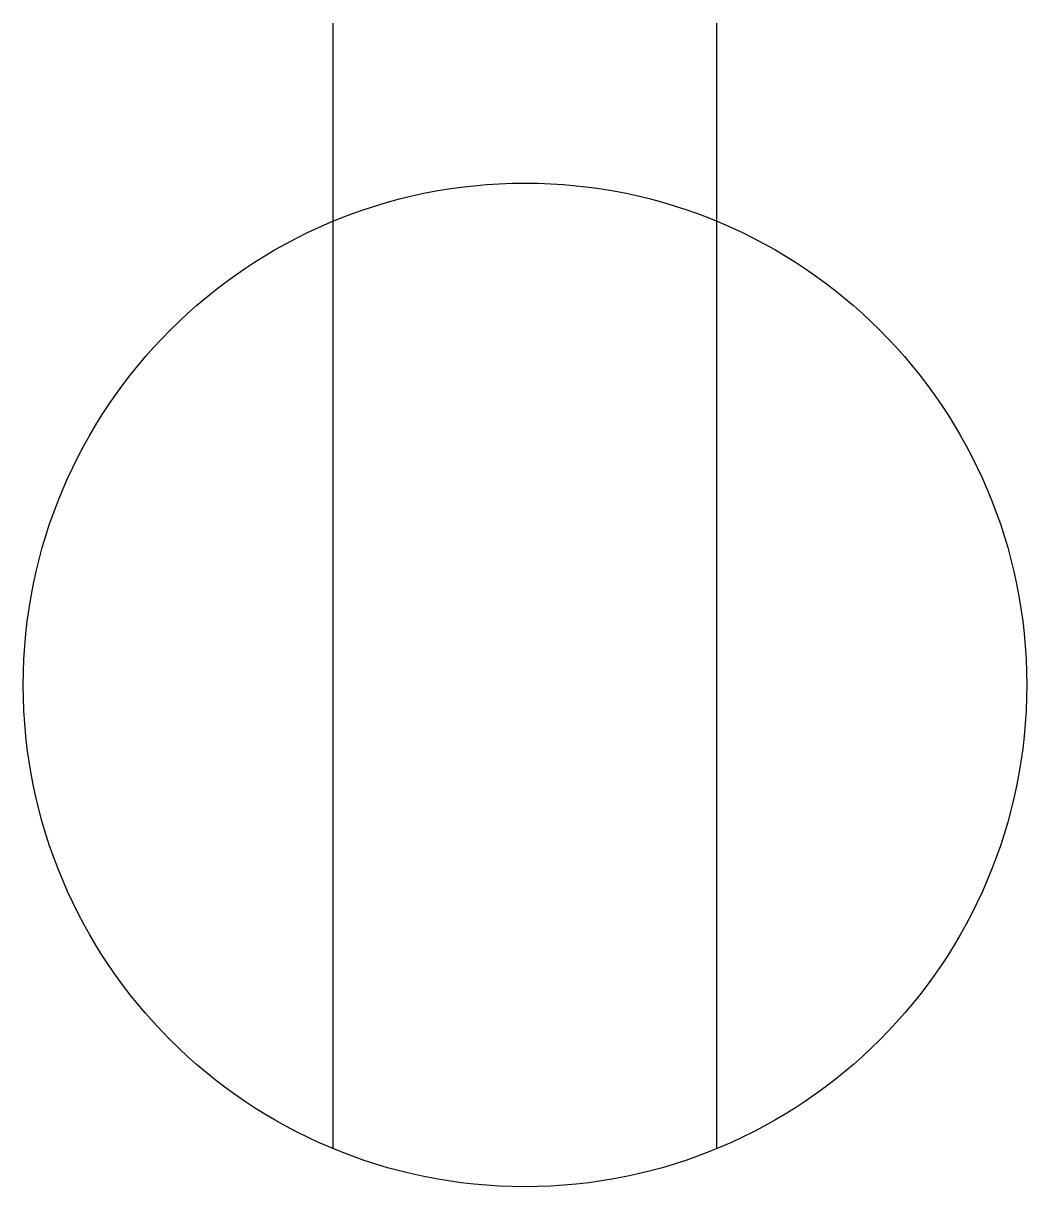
# Model space of a CAD drawing. Header units: millimetres. Extents: x 5557 to 5835, y 10714 to 11036.
import ezdxf

# ---------------------------------------------------------------- set-up
doc = ezdxf.new("R2010")
doc.units = ezdxf.units.MM
doc.header["$LTSCALE"] = 20
doc.linetypes.add('HIDDEN', pattern=[9.525, 6.35, -3.175])
doc.layers.add('Electrical', color=50, linetype='Continuous')
doc.layers.add('Electrical Hidden', color=110, linetype='HIDDEN')

# ---------------------------------------------------------------- blocks, each defined once
blk = doc.blocks.new('My Terminal block')
at = {"layer": 'Electrical', "lineweight": -3}
for p, q in [((-53.14, -128.41), (-53.14, 183.24)), ((53.14, -128.41), (53.14, 183.24))]:
    blk.add_line(p, q, dxfattribs=at)
blk.add_circle((0, 0), 138.97, dxfattribs=at)

msp = doc.modelspace()

# ---------------------------------------------------------------- block references
at = {"layer": 'Electrical Hidden', "lineweight": -3}
msp.add_blockref('My Terminal block', (5696.1, 10852.57), dxfattribs=at)

doc.saveas('drawing.dxf')
